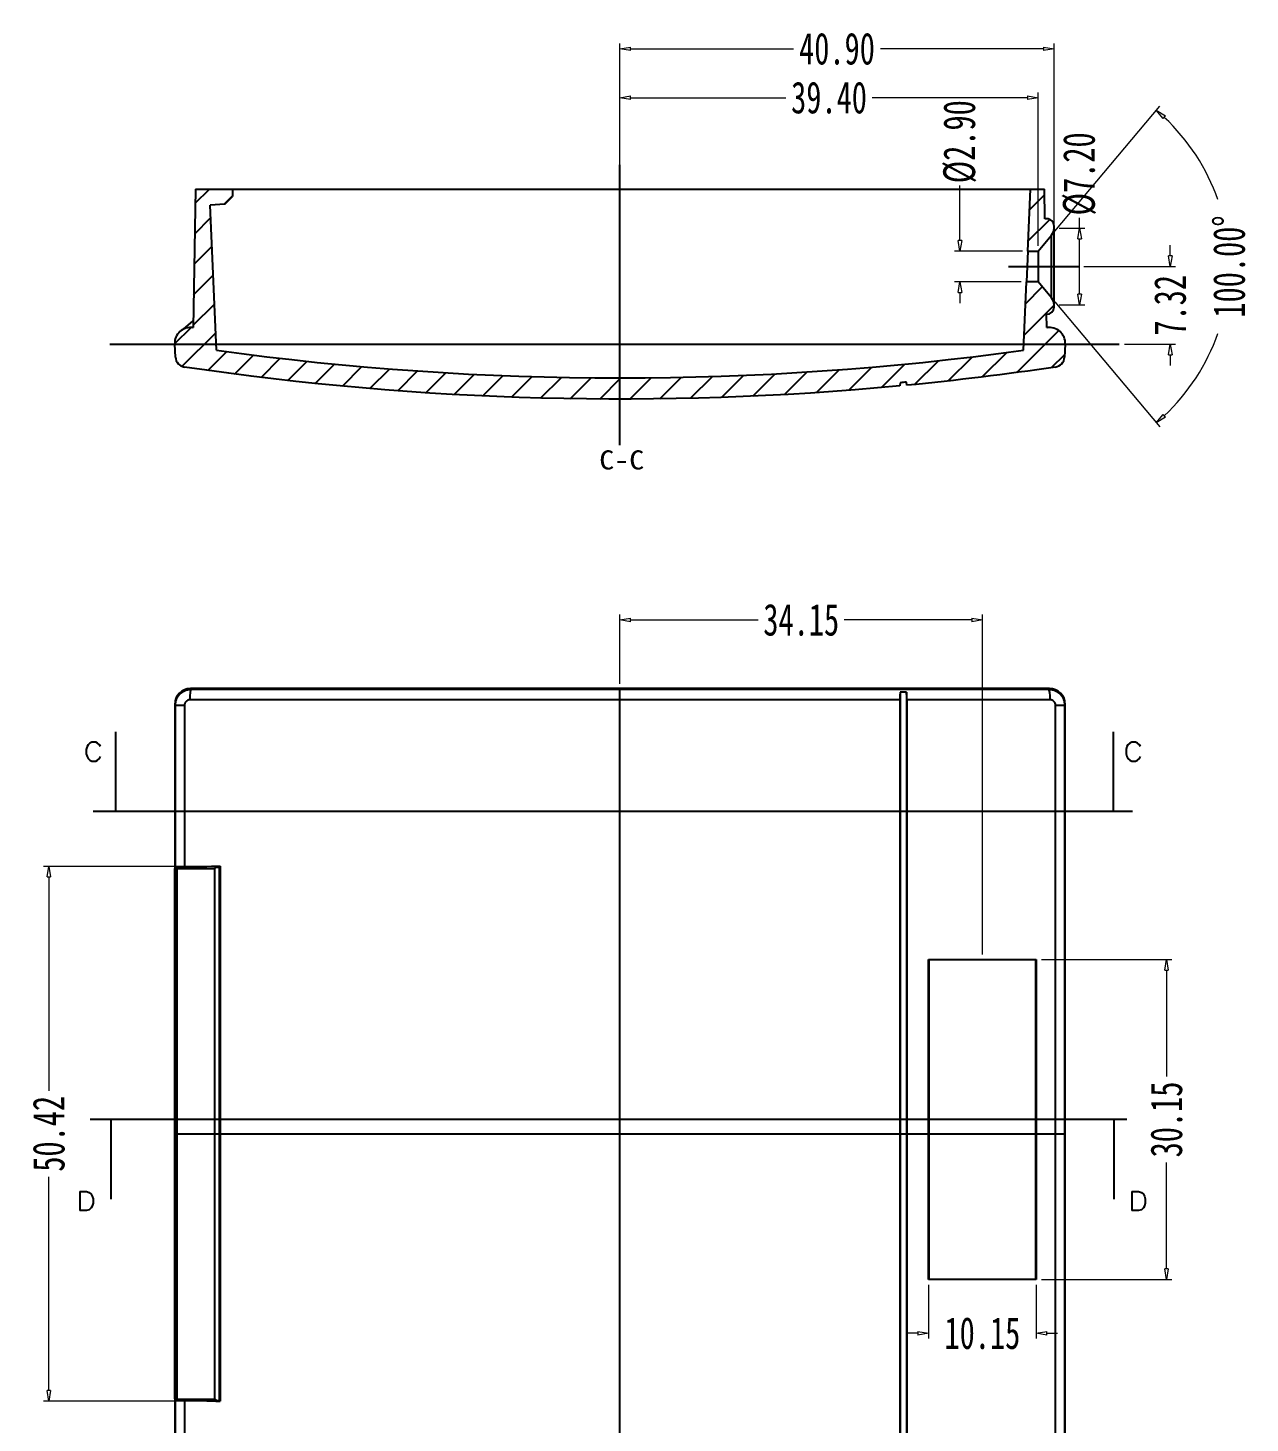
# Model space of a CAD drawing. Header units: inches. Extents: x -185 to 575, y 21239 to 21526.
# Drawn here: x -181.3 to -66.2, y 21313.1 to 21444.7 of the extents above; entities that cross this region are included whole.
import ezdxf
from ezdxf.lldxf.tags import DXFTag

# ---------------------------------------------------------------- set-up
doc = ezdxf.new("R2010")
doc.units = ezdxf.units.IN
doc.header["$MEASUREMENT"] = 0
doc.layers.add('1', color=7, linetype='Continuous')
doc.styles.add('blockfont', font='SimSun.ttf', dxfattribs={"width": 0.7})
doc.styles.get("Standard").update_dxf_attribs({"font": 'SimSun.ttf', "width": 0.7})
tags = doc.linetypes.add('CENTER', pattern=[2, 1.25, -0.25, 0.25, -0.25]).pattern_tags.tags
tags[10:11] = [DXFTag(74, 4), DXFTag(75, 0), DXFTag(340, '0'), DXFTag(46, 0.0), DXFTag(50, 0.0), DXFTag(44, 0.0), DXFTag(45, 0.0)]
tags[8:9] = [DXFTag(74, 4), DXFTag(75, 0), DXFTag(340, '0'), DXFTag(46, 0.0), DXFTag(50, 0.0), DXFTag(44, 0.0), DXFTag(45, 0.0)]
tags[6:7] = [DXFTag(74, 4), DXFTag(75, 0), DXFTag(340, '0'), DXFTag(46, 0.0), DXFTag(50, 0.0), DXFTag(44, 0.0), DXFTag(45, 0.0)]
tags[4:5] = [DXFTag(74, 4), DXFTag(75, 0), DXFTag(340, '0'), DXFTag(46, 0.0), DXFTag(50, 0.0), DXFTag(44, 0.0), DXFTag(45, 0.0)]
tags = doc.linetypes.add('PHANTOM', pattern=[2.5, 1.25, -0.25, 0.25, -0.25, 0.25, -0.25]).pattern_tags.tags
tags[14:15] = [DXFTag(74, 4), DXFTag(75, 0), DXFTag(340, '0'), DXFTag(46, 0.0), DXFTag(50, 0.0), DXFTag(44, 0.0), DXFTag(45, 0.0)]
tags[12:13] = [DXFTag(74, 4), DXFTag(75, 0), DXFTag(340, '0'), DXFTag(46, 0.0), DXFTag(50, 0.0), DXFTag(44, 0.0), DXFTag(45, 0.0)]
tags[10:11] = [DXFTag(74, 4), DXFTag(75, 0), DXFTag(340, '0'), DXFTag(46, 0.0), DXFTag(50, 0.0), DXFTag(44, 0.0), DXFTag(45, 0.0)]
tags[8:9] = [DXFTag(74, 4), DXFTag(75, 0), DXFTag(340, '0'), DXFTag(46, 0.0), DXFTag(50, 0.0), DXFTag(44, 0.0), DXFTag(45, 0.0)]
tags[6:7] = [DXFTag(74, 4), DXFTag(75, 0), DXFTag(340, '0'), DXFTag(46, 0.0), DXFTag(50, 0.0), DXFTag(44, 0.0), DXFTag(45, 0.0)]
tags[4:5] = [DXFTag(74, 4), DXFTag(75, 0), DXFTag(340, '0'), DXFTag(46, 0.0), DXFTag(50, 0.0), DXFTag(44, 0.0), DXFTag(45, 0.0)]
doc.dimstyles.new('3', dxfattribs={"dimtxt": 3, "dimasz": 1, "dimexe": 0.5, "dimexo": 0.5, "dimgap": 0.5, "dimtad": 0, "dimzin": 0, "dimdsep": 46, "dimtxsty": 'Standard', "dimblk": 'CLOSEDBLANK', "dimcen": 0, "dimclrd": 5, "dimclre": 5, "dimazin": 0, "dimtfac": 1, "dimtofl": 0, "dimtmove": 0, "dimatfit": 3, "dimldrblk": 'CLOSEDBLANK', "dimfxl": 0, "dimtolj": 1, "dimtzin": 0, "dimlwd": 9, "dimlwe": 9, "dimarcsym": 0})

# ---------------------------------------------------------------- blocks, each defined once
blk = doc.blocks.new('ASSORTED_DRAFT3')
at = {"color": 43}
blk.add_solid([(420.83, 563.92), (422.43, 557.92), (419.22, 557.92), (420.83, 563.92)], dxfattribs=at)
blk = doc.blocks.new('_ClosedBlank')
at = {"color": 0, "linetype": 'ByBlock', "lineweight": -2}
for p, q in [((-1, 0.17), (0, 0)), ((-1, 0.17), (-1, -0.17)), ((0, 0), (-1, -0.17))]:
    blk.add_line(p, q, dxfattribs=at)
blk = doc.blocks.new('*D414')
at = {"color": 5, "lineweight": 9}
for p, q in [((-85.8, 21356.84), (-73.53, 21356.84)), ((-74.03, 21355.84), (-74.03, 21345.81)), ((-74.03, 21327.68), (-74.03, 21337.71)), ((-85.8, 21326.68), (-73.53, 21326.68))]:
    blk.add_line(p, q, dxfattribs=at)
at = {"layer": 'Defpoints', "color": 0}
for p in [(-86.3, 21356.84), (-74.03, 21356.84), (-86.3, 21326.68)]:
    blk.add_point(p, dxfattribs=at)
at = {"color": 5, "lineweight": 9}
for p, rotation in [((-74.03, 21356.84), 90), ((-74.03, 21326.68), 270)]:
    blk.add_blockref('_ClosedBlank', p, dxfattribs=dict(at, rotation=rotation))
at = {"color": 0, "insert": (-74.03, 21341.76), "char_height": 3, "attachment_point": 5, "rotation": 90}
blk.add_mtext('\\A1;30.15', dxfattribs=at)
blk = doc.blocks.new('*D415')
at = {"color": 5, "lineweight": 9}
for p, q in [((-125.53, 21382.81), (-125.53, 21389.35)), ((-124.53, 21388.85), (-112.51, 21388.85)), ((-92.38, 21388.85), (-104.4, 21388.85)), ((-91.38, 21357.31), (-91.38, 21389.35))]:
    blk.add_line(p, q, dxfattribs=at)
at = {"layer": 'Defpoints', "color": 0}
for p in [(-125.53, 21388.85), (-125.53, 21382.31), (-91.38, 21356.81)]:
    blk.add_point(p, dxfattribs=at)
at = {"color": 5, "lineweight": 9, "rotation": 180}
blk.add_blockref('_ClosedBlank', (-125.53, 21388.85), dxfattribs=at)
at = {"color": 5, "lineweight": 9}
blk.add_blockref('_ClosedBlank', (-91.38, 21388.85), dxfattribs=at)
at = {"color": 0, "insert": (-108.45, 21388.85), "char_height": 3, "attachment_point": 5}
blk.add_mtext('\\A1;34.15', dxfattribs=at)
blk = doc.blocks.new('*D416')
at = {"color": 5, "lineweight": 9}
for p, q in [((-96.45, 21326.19), (-96.45, 21321.11)), ((-86.3, 21326.18), (-86.3, 21321.11)), ((-97.45, 21321.61), (-98.45, 21321.61)), ((-85.3, 21321.61), (-84.3, 21321.61))]:
    blk.add_line(p, q, dxfattribs=at)
at = {"layer": 'Defpoints', "color": 0}
for p in [(-96.45, 21326.69), (-86.3, 21326.68), (-86.3, 21321.61)]:
    blk.add_point(p, dxfattribs=at)
at = {"color": 5, "lineweight": 9}
blk.add_blockref('_ClosedBlank', (-96.45, 21321.61), dxfattribs=at)
at = {"color": 5, "lineweight": 9, "rotation": 180}
blk.add_blockref('_ClosedBlank', (-86.3, 21321.61), dxfattribs=at)
at = {"color": 0, "insert": (-91.38, 21321.61), "char_height": 3, "attachment_point": 5}
blk.add_mtext('\\A1;10.15', dxfattribs=at)
blk = doc.blocks.new('*D417')
at = {"color": 5, "lineweight": 9}
for p, q in [((-163.69, 21365.62), (-179.85, 21365.62)), ((-179.35, 21364.62), (-179.35, 21344.46)), ((-179.35, 21316.2), (-179.35, 21336.36)), ((-163.69, 21315.2), (-179.85, 21315.2))]:
    blk.add_line(p, q, dxfattribs=at)
at = {"layer": 'Defpoints', "color": 0}
for p in [(-179.35, 21365.62), (-163.19, 21365.62), (-163.19, 21315.2)]:
    blk.add_point(p, dxfattribs=at)
at = {"color": 5, "lineweight": 9}
for p, rotation in [((-179.35, 21365.62), 90), ((-179.35, 21315.2), 270)]:
    blk.add_blockref('_ClosedBlank', p, dxfattribs=dict(at, rotation=rotation))
at = {"color": 0, "insert": (-179.35, 21340.41), "char_height": 3, "attachment_point": 5, "rotation": 90}
blk.add_mtext('\\A1;50.42', dxfattribs=at)
blk = doc.blocks.new('*D423')
at = {"color": 5, "lineweight": 9}
for p, q in [((-93.5, 21424.61), (-93.5, 21429.79)), ((-87.59, 21423.61), (-94, 21423.61)), ((-87.72, 21420.71), (-94, 21420.71)), ((-93.5, 21419.71), (-93.5, 21418.71))]:
    blk.add_line(p, q, dxfattribs=at)
at = {"layer": 'Defpoints', "color": 0}
for p in [(-93.5, 21423.61), (-87.09, 21423.61), (-87.22, 21420.71)]:
    blk.add_point(p, dxfattribs=at)
at = {"color": 5, "lineweight": 9}
for p, rotation in [((-93.5, 21423.61), 270), ((-93.5, 21420.71), 90)]:
    blk.add_blockref('_ClosedBlank', p, dxfattribs=dict(at, rotation=rotation))
at = {"color": 0, "insert": (-93.5, 21433.92), "char_height": 3, "attachment_point": 5, "rotation": 90}
blk.add_mtext('\\A1;%%c2.90', dxfattribs=at)
blk = doc.blocks.new('*D424')
at = {"color": 5, "lineweight": 9}
for p, q in [((-125.53, 21432.26), (-125.53, 21438.57)), ((-124.53, 21438.07), (-109.9, 21438.07)), ((-87.13, 21438.07), (-101.76, 21438.07)), ((-86.13, 21424.11), (-86.13, 21438.57))]:
    blk.add_line(p, q, dxfattribs=at)
at = {"layer": 'Defpoints', "color": 0}
for p in [(-125.53, 21438.07), (-125.53, 21431.76), (-86.13, 21423.61)]:
    blk.add_point(p, dxfattribs=at)
at = {"color": 5, "lineweight": 9, "rotation": 180}
blk.add_blockref('_ClosedBlank', (-125.53, 21438.07), dxfattribs=at)
at = {"color": 5, "lineweight": 9}
blk.add_blockref('_ClosedBlank', (-86.13, 21438.07), dxfattribs=at)
at = {"color": 0, "insert": (-105.83, 21438.07), "char_height": 3, "attachment_point": 5}
blk.add_mtext('\\A1;39.40', dxfattribs=at)
blk = doc.blocks.new('*D425')
at = {"color": 5, "lineweight": 9}
for p, q in [((-84.13, 21425.76), (-81.72, 21425.76)), ((-82.22, 21425.76), (-82.22, 21426.76)), ((-82.22, 21419.56), (-82.22, 21424.76)), ((-84.13, 21418.56), (-81.72, 21418.56))]:
    blk.add_line(p, q, dxfattribs=at)
at = {"layer": 'Defpoints', "color": 0}
for p in [(-84.63, 21425.76), (-82.22, 21425.76), (-84.63, 21418.56)]:
    blk.add_point(p, dxfattribs=at)
at = {"color": 5, "lineweight": 9}
for p, rotation in [((-82.22, 21425.76), 90), ((-82.22, 21418.56), 270)]:
    blk.add_blockref('_ClosedBlank', p, dxfattribs=dict(at, rotation=rotation))
at = {"color": 0, "insert": (-82.22, 21430.89), "char_height": 3, "attachment_point": 5, "rotation": 90}
blk.add_mtext('\\A1;%%c7.20', dxfattribs=at)
blk = doc.blocks.new('*D426')
at = {"color": 5, "lineweight": 9}
for p, q in [((-84.54, 21425.5), (-74.67, 21437.27)), ((-84.54, 21418.82), (-74.67, 21407.05))]:
    blk.add_line(p, q, dxfattribs=at)
for start, end in [(19.143, 47.0193), (312.9807, 340.857)]:
    blk.add_arc((-87.35, 21422.16), 19.22, start, end, dxfattribs=at)
at = {"layer": 'Defpoints', "color": 0}
for p in [(-84.86, 21425.12), (-86.13, 21423.61), (-86.13, 21420.71), (-84.86, 21419.2), (-68.93, 21416.65)]:
    blk.add_point(p, dxfattribs=at)
at = {"color": 5, "lineweight": 9}
for p, rotation in [((-74.99, 21436.89), 138.5096379501009), ((-74.99, 21407.43), 221.4903620498631)]:
    blk.add_blockref('_ClosedBlank', p, dxfattribs=dict(at, rotation=rotation))
at = {"color": 0, "insert": (-68.12, 21422.16), "char_height": 3, "attachment_point": 5, "rotation": 90}
blk.add_mtext('\\A1;100.00°', dxfattribs=at)
blk = doc.blocks.new('*D427')
at = {"color": 5, "lineweight": 9}
for p, q in [((-73.68, 21423.16), (-73.68, 21424.16)), ((-81.82, 21422.16), (-73.18, 21422.16)), ((-77.99, 21414.84), (-73.18, 21414.84)), ((-73.68, 21413.84), (-73.68, 21412.84))]:
    blk.add_line(p, q, dxfattribs=at)
at = {"layer": 'Defpoints', "color": 0}
for p in [(-82.32, 21422.16), (-73.68, 21422.16), (-78.49, 21414.84)]:
    blk.add_point(p, dxfattribs=at)
at = {"color": 5, "lineweight": 9}
for p, rotation in [((-73.68, 21422.16), 270), ((-73.68, 21414.84), 90)]:
    blk.add_blockref('_ClosedBlank', p, dxfattribs=dict(at, rotation=rotation))
at = {"color": 0, "insert": (-73.68, 21418.5), "char_height": 3, "attachment_point": 5, "rotation": 90}
blk.add_mtext('\\A1;7.32', dxfattribs=at)
blk = doc.blocks.new('*D486')
at = {"color": 5, "lineweight": 9}
for p, q in [((-125.53, 21431.65), (-125.53, 21443.18)), ((-124.53, 21442.68), (-109.18, 21442.68)), ((-85.63, 21442.68), (-100.97, 21442.68)), ((-84.63, 21426.15), (-84.63, 21443.18))]:
    blk.add_line(p, q, dxfattribs=at)
at = {"layer": 'Defpoints', "color": 0}
for p in [(-125.53, 21442.68), (-125.53, 21431.15), (-84.63, 21425.65)]:
    blk.add_point(p, dxfattribs=at)
at = {"color": 5, "lineweight": 9, "rotation": 180}
blk.add_blockref('_ClosedBlank', (-125.53, 21442.68), dxfattribs=at)
at = {"color": 5, "lineweight": 9}
blk.add_blockref('_ClosedBlank', (-84.63, 21442.68), dxfattribs=at)
at = {"color": 0, "insert": (-105.08, 21442.68), "char_height": 3, "attachment_point": 5}
blk.add_mtext('\\A1;40.90', dxfattribs=at)

msp = doc.modelspace()

# ---------------------------------------------------------------- linework, layer by layer
at = {"color": 251}
for p, q in [((-165.552, 21428.131), (-164.222, 21429.459)), ((-162.824, 21428.029), (-162.028, 21428.823)), ((-86.921, 21427.526), (-85.519, 21428.927)), ((-165.602, 21425.254), (-164.101, 21426.752)), ((-87.051, 21424.57), (-85.044, 21426.575)), ((-165.652, 21422.376), (-163.983, 21424.044)), ((-165.702, 21419.499), (-163.865, 21421.335)), ((-87.309, 21418.658), (-85.73, 21420.235)), ((-165.752, 21416.622), (-163.747, 21418.626)), ((-87.438, 21415.702), (-84.624, 21418.513)), ((-167.487, 21414.889), (-165.953, 21416.421)), ((-166.802, 21412.747), (-163.628, 21415.917)), ((-88.148, 21412.165), (-84.18, 21416.13)), ((-164.355, 21412.364), (-162.578, 21414.139)), ((-161.863, 21412.026), (-160.074, 21413.814)), ((-91.397, 21411.747), (-89.083, 21414.058)), ((-84.854, 21412.629), (-83.623, 21413.859)), ((-159.351, 21411.709), (-157.549, 21413.509)), ((-156.818, 21411.413), (-155.003, 21413.226)), ((-154.264, 21411.137), (-152.435, 21412.964)), ((-151.688, 21410.884), (-149.845, 21412.724)), ((-149.09, 21410.652), (-147.232, 21412.507)), ((-107.023, 21410.271), (-104.864, 21412.428)), ((-103.975, 21410.49), (-101.788, 21412.674)), ((-100.889, 21410.745), (-98.673, 21412.959)), ((-97.765, 21411.039), (-95.519, 21413.283)), ((-94.602, 21411.372), (-92.323, 21413.649)), ((-146.469, 21410.443), (-144.597, 21412.314)), ((-143.825, 21410.257), (-141.937, 21412.144)), ((-141.157, 21410.095), (-139.253, 21411.998)), ((-138.465, 21409.958), (-136.544, 21411.877)), ((-135.748, 21409.846), (-133.809, 21411.782)), ((-133.005, 21409.759), (-131.048, 21411.714)), ((-130.235, 21409.699), (-128.259, 21411.672)), ((-127.438, 21409.666), (-125.443, 21411.659)), ((-124.614, 21409.66), (-122.598, 21411.674)), ((-121.76, 21409.684), (-119.723, 21411.72)), ((-118.876, 21409.738), (-116.817, 21411.796)), ((-115.962, 21409.822), (-113.879, 21411.903)), ((-113.016, 21409.939), (-110.909, 21412.044)), ((-110.037, 21410.088), (-107.904, 21412.218))]:
    msp.add_line(p, q, dxfattribs=at)
at = {"layer": '1', "color": 1, "linetype": 'CENTER', "ltscale": 8.526132}
for p, q in [((-125.528, 21405.323), (-125.528, 21431.756)), ((-173.599, 21414.843), (-78.487, 21414.843)), ((-125.528, 21298.44), (-125.528, 21382.383)), ((-167.488, 21340.411), (-83.569, 21340.411))]:
    msp.add_line(p, q, dxfattribs=at)
at = {"layer": '1', "color": 252}
for p, q in [((-165.528, 21429.459), (-165.756, 21416.404)), ((-165.528, 21429.459), (-162.028, 21429.459)), ((-162.755, 21428.032), (-162.028, 21428.759)), ((-162.028, 21429.459), (-162.028, 21428.759)), ((-162.027, 21429.459), (-86.837, 21429.459)), ((-87.092, 21423.609), (-86.837, 21429.459)), ((-86.837, 21429.459), (-85.528, 21429.459)), ((-85.479, 21426.659), (-85.528, 21429.459)), ((-162.755, 21428.032), (-164.154, 21427.959)), ((-163.557, 21414.272), (-164.154, 21427.959)), ((-85.328, 21426.659), (-85.479, 21426.659)), ((-84.628, 21425.761), (-84.628, 21425.959)), ((-84.628, 21418.557), (-84.628, 21425.761)), ((-86.128, 21423.609), (-84.862, 21425.118)), ((-84.862, 21419.2), (-84.862, 21425.118)), ((-87.092, 21423.609), (-87.219, 21420.709)), ((-87.092, 21423.609), (-86.128, 21423.609)), ((-86.128, 21423.609), (-86.128, 21420.709)), ((-87.5, 21414.272), (-87.219, 21420.709)), ((-86.128, 21420.709), (-87.219, 21420.709)), ((-84.862, 21419.2), (-86.128, 21420.709)), ((-85.3, 21416.404), (-85.322, 21417.659)), ((-84.628, 21418.359), (-84.628, 21418.557)), ((-166.664, 21416.261), (-165.745, 21417.032)), ((-167.421, 21413.62), (-167.486, 21414.843)), ((-83.571, 21414.843), (-83.635, 21413.62)), ((-99.128, 21411.206), (-99.155, 21410.904)), ((-98.502, 21410.966), (-98.528, 21411.264)), ((-167.488, 21380.883), (-167.488, 21299.94)), ((-167.488, 21380.883), (-167.486, 21380.883)), ((-167.486, 21380.883), (-167.486, 21365.405)), ((-99.155, 21381.315), (-99.155, 21299.507)), ((-99.128, 21382.028), (-99.128, 21298.795)), ((-98.528, 21382.028), (-98.528, 21298.795)), ((-98.502, 21381.315), (-98.502, 21299.507)), ((-83.569, 21380.883), (-83.571, 21380.883)), ((-83.571, 21299.94), (-83.571, 21380.883)), ((-83.569, 21299.94), (-83.569, 21380.883)), ((-167.421, 21380.819), (-166.569, 21380.819)), ((-167.421, 21365.449), (-167.421, 21380.819)), ((-166.569, 21380.819), (-166.569, 21365.507)), ((-84.487, 21300.004), (-84.487, 21380.819)), ((-84.487, 21380.819), (-83.635, 21380.819)), ((-83.635, 21380.819), (-83.635, 21300.004)), ((-167.421, 21365.449), (-167.486, 21365.405)), ((-167.264, 21365.411), (-167.486, 21365.405)), ((-167.486, 21315.418), (-167.486, 21365.405)), ((-167.264, 21315.411), (-167.264, 21365.411)), ((-167.264, 21365.411), (-163.712, 21365.411)), ((-163.712, 21365.411), (-163.557, 21365.54)), ((-163.712, 21315.411), (-163.712, 21365.411)), ((-163.549, 21365.541), (-163.19, 21365.623)), ((-163.549, 21365.541), (-163.303, 21365.541)), ((-163.303, 21365.541), (-163.303, 21365.53)), ((-163.303, 21365.53), (-163.303, 21315.293)), ((-163.19, 21365.623), (-163.19, 21315.2)), ((-96.455, 21326.685), (-96.455, 21356.838)), ((-96.428, 21356.811), (-96.428, 21326.711)), ((-86.328, 21326.711), (-86.328, 21356.811)), ((-86.302, 21356.838), (-86.302, 21326.685)), ((-167.486, 21315.418), (-167.486, 21299.94)), ((-167.421, 21315.373), (-167.486, 21315.418)), ((-167.486, 21315.418), (-167.264, 21315.411)), ((-167.421, 21300.004), (-167.421, 21315.373)), ((-167.264, 21315.411), (-163.712, 21315.411)), ((-166.569, 21315.315), (-166.569, 21300.004)), ((-163.712, 21315.411), (-163.557, 21315.283)), ((-163.549, 21315.281), (-163.19, 21315.2)), ((-163.549, 21315.281), (-163.303, 21315.281)), ((-163.303, 21315.293), (-163.303, 21315.281))]:
    msp.add_line(p, q, dxfattribs=at)
at = {"layer": '1', "color": 23, "linetype": 'CENTER', "ltscale": 6.018937}
msp.add_line((-88.912, 21422.159), (-82.318, 21422.159), dxfattribs=at)
at = {"layer": '1', "color": 43}
for p, q in [((-173.058, 21378.311), (-173.058, 21370.811)), ((-79.068, 21378.311), (-79.068, 21370.811)), ((-173.487, 21334.261), (-173.487, 21341.761)), ((-78.968, 21334.261), (-78.968, 21341.761))]:
    msp.add_line(p, q, dxfattribs=at)
at = {"layer": '1', "color": 43, "linetype": 'PHANTOM', "ltscale": 10.556889}
for p, q in [((-175.187, 21370.811), (-77.245, 21370.811)), ((-77.771, 21341.761), (-175.468, 21341.761))]:
    msp.add_line(p, q, dxfattribs=at)
at = {"layer": '1', "color": 252}
for centre, radius, start, end in [((-85.328, 21425.959), 0.7, 0, 90), ((-85.628, 21425.761), 1, 320, 0), ((-85.628, 21418.557), 1, 0, 40), ((-85.328, 21418.359), 0.7, 270.48864, 0), ((-165.988, 21414.922), 1.5, 81.62327, 183), ((-125.528, 21689.684), 276.225, 261.62327, 261.62598), ((-125.528, 21689.684), 276.225, 278.37402, 278.37673), ((-85.069, 21414.922), 1.5, 357, 98.37673), ((-125.528, 21689.684), 278.025, 262.13845, 277.86155), ((-166.423, 21413.672), 1, 183, 261.57225), ((-84.634, 21413.672), 1, 278.42775, 357), ((-165.988, 21380.883), 1.5, 90.00092, 180), ((-85.069, 21380.883), 1.5, 0, 89.99908)]:
    msp.add_arc(centre, radius, start, end, dxfattribs=at)
at = {"layer": '1', "color": 252, "extrusion": (0, 0, -1)}
for radius, start, end in [(280.025, 264.59571, 278.42775), (280.025, 261.57225, 264.4616), (279.726, 264.46102, 264.58448)]:
    msp.add_arc((125.528, 21689.684), radius, start, end, dxfattribs=at)
at = {"layer": '1', "color": 252}
for centre, major_axis, ratio, start_param, end_param in [((-165.988, 21380.883), (1.057, 1.065), 0.9972856, 0.7906238, 2.3509689), ((-165.924, 21381.315), (0, 1), 0.1447726, 0.0529254, 1.5707963), ((-165.988, 21380.883), (0, -1.5), 0.1456812, 3.1416799, 3.19452), ((-85.133, 21381.315), (0, -1), 0.1447726, 1.5707963, 3.0886672), ((-85.069, 21380.883), (0, 1.5), 0.1456812, 6.230258, 6.2830981), ((-85.069, 21380.883), (1.057, -1.065), 0.9972856, 0.7906238, 2.3509689), ((-166.423, 21365.477), (1, 0.029), 0.0349057, 1.7168638, 3.0882083), ((-125.528, 21357.033), (280.025, 8.219), 0.0349058, 1.7046734, 1.716864), ((-166.423, 21315.346), (-1, 0.029), 0.0349057, 0.0533844, 1.4247289), ((-125.528, 21323.79), (-280.025, 8.219), 0.0349057, 1.424729, 1.4369196)]:
    msp.add_ellipse(centre, major_axis=major_axis, ratio=ratio, start_param=start_param, end_param=end_param, dxfattribs=at)
for points, knots in [([(-167.421, 21380.819), (-167.421, 21380.917), (-167.411, 21381.014), (-167.383, 21381.157), (-167.371, 21381.204), (-167.343, 21381.298), (-167.326, 21381.344), (-167.27, 21381.479), (-167.224, 21381.565), (-167.116, 21381.727), (-167.053, 21381.804), (-166.916, 21381.941), (-166.841, 21382.003), (-166.678, 21382.112), (-166.592, 21382.159), (-166.413, 21382.234), (-166.319, 21382.263), (-166.127, 21382.302), (-166.03, 21382.312), (-165.931, 21382.313)], [0, 0, 0, 0, 0.125, 0.125, 0.1875, 0.1875, 0.25, 0.25, 0.375, 0.375, 0.5, 0.5, 0.625, 0.625, 0.75, 0.75, 0.875, 0.875, 1, 1, 1, 1]), ([(-85.057, 21382.381), (-91.761, 21382.381), (-98.491, 21382.381), (-106.936, 21382.381), (-108.626, 21382.381), (-112.008, 21382.381), (-113.699, 21382.381), (-118.774, 21382.381), (-122.158, 21382.381), (-127.238, 21382.381), (-128.932, 21382.381), (-132.318, 21382.381), (-134.01, 21382.381), (-139.082, 21382.381), (-142.458, 21382.381), (-152.573, 21382.381), (-159.296, 21382.381), (-165.999, 21382.381)], [0, 0, 0, 0, 0.25, 0.25, 0.3125, 0.3125, 0.375, 0.375, 0.5, 0.5, 0.5625, 0.5625, 0.625, 0.625, 0.75, 0.75, 1, 1, 1, 1]), ([(-165.931, 21382.313), (-159.242, 21382.313), (-152.526, 21382.314), (-144.099, 21382.314), (-142.412, 21382.314), (-139.038, 21382.314), (-137.351, 21382.314), (-132.287, 21382.314), (-128.91, 21382.314), (-123.842, 21382.314), (-122.151, 21382.314), (-118.772, 21382.314), (-117.083, 21382.314), (-112.02, 21382.314), (-108.647, 21382.314), (-103.593, 21382.314), (-101.91, 21382.314), (-98.544, 21382.314), (-96.862, 21382.314), (-91.822, 21382.313), (-88.47, 21382.313), (-85.125, 21382.313)], [0, 0, 0, 0, 0.25, 0.25, 0.3125, 0.3125, 0.375, 0.375, 0.5, 0.5, 0.5625, 0.5625, 0.625, 0.625, 0.75, 0.75, 0.8125, 0.8125, 0.875, 0.875, 1, 1, 1, 1]), ([(-85.125, 21382.313), (-85.027, 21382.312), (-84.93, 21382.302), (-84.788, 21382.273), (-84.74, 21382.261), (-84.647, 21382.232), (-84.601, 21382.216), (-84.465, 21382.159), (-84.38, 21382.113), (-84.218, 21382.005), (-84.142, 21381.942), (-84.004, 21381.804), (-83.942, 21381.729), (-83.861, 21381.608), (-83.835, 21381.565), (-83.789, 21381.479), (-83.768, 21381.435), (-83.713, 21381.301), (-83.684, 21381.208), (-83.645, 21381.015), (-83.635, 21380.917), (-83.635, 21380.819)], [0, 0, 0, 0, 0.125, 0.125, 0.1875, 0.1875, 0.25, 0.25, 0.375, 0.375, 0.5, 0.5, 0.625, 0.625, 0.6875, 0.6875, 0.75, 0.75, 0.875, 0.875, 1, 1, 1, 1]), ([(-167.421, 21380.819), (-167.433, 21380.831), (-167.446, 21380.843), (-167.458, 21380.855), (-167.467, 21380.864), (-167.476, 21380.873), (-167.486, 21380.883)], [0, 0, 0, 0, 0.562751, 0.562751, 0.562751, 1, 1, 1, 1]), ([(-166.068, 21381.315), (-166.134, 21381.315), (-166.199, 21381.302), (-166.319, 21381.253), (-166.375, 21381.217), (-166.444, 21381.149), (-166.466, 21381.123), (-166.502, 21381.069), (-166.518, 21381.041), (-166.543, 21380.98), (-166.553, 21380.949), (-166.566, 21380.885), (-166.569, 21380.852), (-166.569, 21380.819)], [0, 0, 0, 0, 0.25, 0.25, 0.5, 0.5, 0.625, 0.625, 0.75, 0.75, 0.875, 0.875, 1, 1, 1, 1]), ([(-99.155, 21381.315), (-104.724, 21381.315), (-110.303, 21381.315), (-117.287, 21381.316), (-118.685, 21381.316), (-121.481, 21381.316), (-122.879, 21381.316), (-127.074, 21381.316), (-132.664, 21381.316), (-138.25, 21381.315), (-142.437, 21381.315), (-143.833, 21381.315), (-146.623, 21381.315), (-148.017, 21381.315), (-154.98, 21381.315), (-160.533, 21381.315), (-166.068, 21381.315)], [0, 0, 0, 0, 0.25, 0.25, 0.3125, 0.3125, 0.375, 0.375, 0.5, 0.625, 0.625, 0.6875, 0.6875, 0.75, 0.75, 1, 1, 1, 1]), ([(-99.128, 21382.028), (-99.133, 21381.981), (-99.136, 21381.931), (-99.143, 21381.822), (-99.146, 21381.764), (-99.15, 21381.642), (-99.152, 21381.579), (-99.154, 21381.449), (-99.155, 21381.382), (-99.155, 21381.315)], [0, 0, 0, 0, 0.25, 0.25, 0.5, 0.5, 0.75, 0.75, 1, 1, 1, 1]), ([(-98.502, 21381.315), (-98.502, 21381.382), (-98.503, 21381.447), (-98.505, 21381.576), (-98.507, 21381.64), (-98.511, 21381.762), (-98.514, 21381.82), (-98.52, 21381.93), (-98.524, 21381.981), (-98.528, 21382.028)], [0, 0, 0, 0, 0.25, 0.25, 0.5, 0.5, 0.75, 0.75, 1, 1, 1, 1]), ([(-84.487, 21380.819), (-84.487, 21380.885), (-84.501, 21380.951), (-84.539, 21381.041), (-84.555, 21381.07), (-84.592, 21381.124), (-84.613, 21381.149), (-84.659, 21381.195), (-84.685, 21381.215), (-84.739, 21381.251), (-84.768, 21381.266), (-84.828, 21381.29), (-84.86, 21381.299), (-84.923, 21381.311), (-84.956, 21381.315), (-84.988, 21381.315)], [0, 0, 0, 0, 0.25, 0.25, 0.375, 0.375, 0.5, 0.5, 0.625, 0.625, 0.75, 0.75, 0.875, 0.875, 1, 1, 1, 1]), ([(-83.571, 21380.883), (-83.58, 21380.873), (-83.59, 21380.864), (-83.599, 21380.855), (-83.611, 21380.843), (-83.623, 21380.831), (-83.635, 21380.819)], [0, 0, 0, 0, 0.437249, 0.437249, 0.437249, 1, 1, 1, 1])]:
    msp.add_open_spline(points, degree=3, knots=knots, dxfattribs=at)
for points in [[(-165.999, 21382.381), (-165.977, 21382.358), (-165.954, 21382.336), (-165.931, 21382.313)], [(-85.125, 21382.313), (-85.103, 21382.336), (-85.08, 21382.358), (-85.057, 21382.381)], [(-98.528, 21382.028), (-98.728, 21382.028), (-98.928, 21382.028), (-99.128, 21382.028)], [(-84.988, 21381.315), (-89.48, 21381.315), (-93.984, 21381.315), (-98.502, 21381.315)], [(-96.455, 21356.838), (-96.446, 21356.829), (-96.437, 21356.82), (-96.428, 21356.811)], [(-96.455, 21356.838), (-93.063, 21356.838), (-89.679, 21356.838), (-86.302, 21356.838)], [(-86.328, 21356.811), (-89.687, 21356.811), (-93.054, 21356.811), (-96.428, 21356.811)], [(-86.302, 21356.838), (-86.311, 21356.829), (-86.32, 21356.82), (-86.328, 21356.811)], [(-96.455, 21326.685), (-96.446, 21326.694), (-96.437, 21326.703), (-96.428, 21326.711)], [(-86.302, 21326.685), (-89.679, 21326.685), (-93.063, 21326.685), (-96.455, 21326.685)], [(-96.428, 21326.711), (-93.054, 21326.711), (-89.687, 21326.711), (-86.328, 21326.711)], [(-86.302, 21326.685), (-86.311, 21326.694), (-86.32, 21326.702), (-86.328, 21326.711)]]:
    msp.add_open_spline(points, degree=3, dxfattribs=at)
for points, weights in [([(-163.555, 21365.54), (-163.536, 21365.541), (-163.517, 21365.541)], [0.499999992881, 0.500000007119, 0.499999992881]), ([(-163.555, 21315.283), (-163.536, 21315.282), (-163.517, 21315.281)], [0.499999983683, 0.500000016317, 0.499999983683])]:
    msp.add_rational_spline(points, weights, degree=2, dxfattribs=at)

# ---------------------------------------------------------------- block references
at = {"layer": '1', "color": 43, "xscale": -0.3, "yscale": 0.3, "zscale": 0.3, "rotation": 180}
for p in [(-299.306, 21539.989), (-205.316, 21539.989)]:
    msp.add_blockref('ASSORTED_DRAFT3', p, dxfattribs=at)
at = {"layer": '1', "color": 43, "xscale": 0.3, "yscale": 0.3, "zscale": 0.3}
for p in [(-299.735, 21172.584), (-205.216, 21172.584)]:
    msp.add_blockref('ASSORTED_DRAFT3', p, dxfattribs=at)

# ---------------------------------------------------------------- texts
at = {"layer": '1', "color": 87, "style": 'blockfont', "width": 1.153}
msp.add_text('C-C', height=1.8, dxfattribs=at).set_placement((-127.481, 21403.032))
at = {"layer": '1', "color": 87, "char_height": 1.8, "attachment_point": 7, "line_spacing_factor": 0.903614, "style": 'blockfont'}
for s, insert in [('\\W01.171;\\fsimplex.shx;C', (-176.109, 21375.531)), ('\\W01.171;\\fsimplex.shx;C', (-78.115, 21375.531)), ('\\W01.168;\\fsimplex.shx;D', (-176.802, 21333.173)), ('\\W01.168;\\fsimplex.shx;D', (-77.647, 21333.173))]:
    msp.add_mtext(s, dxfattribs=dict(at, insert=insert))

# ---------------------------------------------------------------- dimensions: what is measured, and where the dimension line sits
for base, p1, p2, picture, middle in [((-125.528, 21442.683), (-84.628, 21425.647), (-125.528, 21431.151), '*D486', (-105.078, 21442.683)), ((-125.528, 21388.854), (-91.378, 21356.811), (-125.528, 21382.314), '*D415', (-108.453, 21388.854)), ((-86.302, 21321.61), (-96.455, 21326.685), (-86.302, 21326.685), '*D416', (-91.379, 21321.61))]:
    dim = msp.add_linear_dim(base=base, p1=p1, p2=p2, dimstyle='3')
    dim.commit()
    dim.dimension.update_dxf_attribs({"geometry": picture, "text_midpoint": middle})
dim = msp.add_linear_dim(base=(-125.528, 21438.067), p1=(-86.128, 21423.609), p2=(-125.528, 21431.756), dimstyle='3')
dim.commit()
dim.dimension.update_dxf_attribs({"geometry": '*D424', "text_midpoint": (-105.828, 21438.067), "dimtype": 160})
for base, p1, p2, picture, middle in [((-93.496, 21423.609), (-87.219, 21420.709), (-87.092, 21423.609), '*D423', (-93.496, 21433.917)), ((-82.218, 21425.761), (-84.628, 21418.557), (-84.628, 21425.761), '*D425', (-82.218, 21430.889))]:
    dim = msp.add_linear_dim(base=base, p1=p1, p2=p2, angle=90, text='%%c<>', dimstyle='3')
    dim.commit()
    dim.dimension.update_dxf_attribs({"geometry": picture, "text_midpoint": middle, "dimtype": 160})
dim = msp.add_angular_dim_2l(base=(-68.9284, 21416.6454), line1=((-86.1283, 21423.609), (-84.8623, 21425.1178)), line2=((-84.8623, 21419.2002), (-86.1283, 21420.709)), dimstyle='3')
dim.commit()
dim.dimension.update_dxf_attribs({"geometry": '*D426', "text_midpoint": (-68.1207, 21422.159), "dimtype": 162})
dim = msp.add_linear_dim(base=(-73.676, 21422.159), p1=(-78.487, 21414.843), p2=(-82.318, 21422.159), angle=90, dimstyle='3')
dim.commit()
dim.dimension.update_dxf_attribs({"geometry": '*D427', "text_midpoint": (-73.676, 21418.501), "dimtype": 160})
for base, p1, p2, picture, middle in [((-179.353, 21365.623), (-163.19, 21315.2), (-163.19, 21365.623), '*D417', (-179.353, 21340.411)), ((-74.026, 21356.838), (-86.302, 21326.685), (-86.302, 21356.838), '*D414', (-74.026, 21341.761))]:
    dim = msp.add_linear_dim(base=base, p1=p1, p2=p2, angle=90, dimstyle='3')
    dim.commit()
    dim.dimension.update_dxf_attribs({"geometry": picture, "text_midpoint": middle})

doc.saveas('drawing.dxf')
